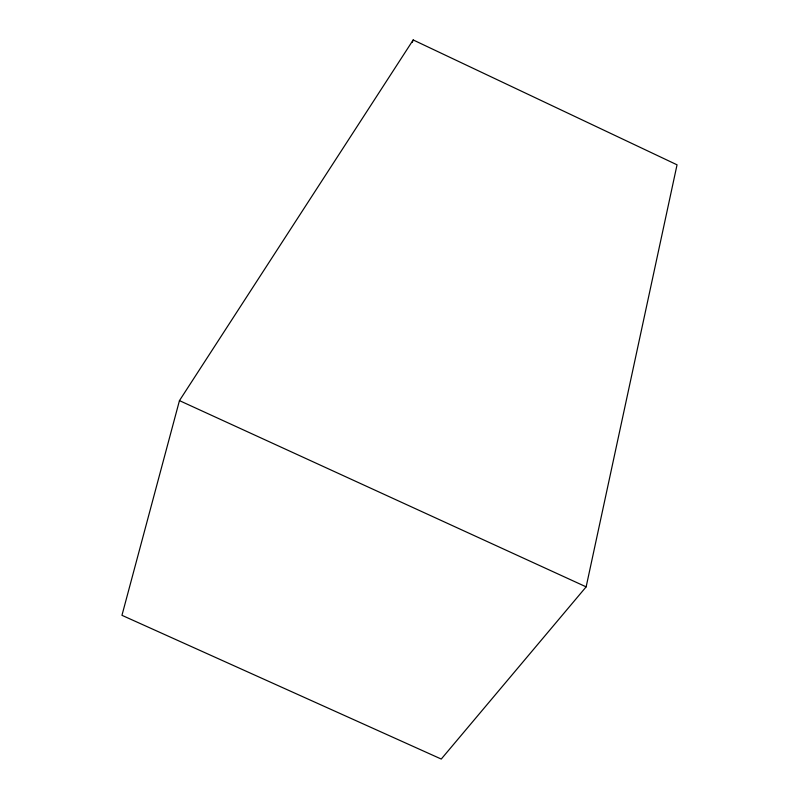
<?xml version="1.0" encoding="UTF-8"?>
<svg xmlns="http://www.w3.org/2000/svg" width="799" height="799" viewBox="0 0 799 799"><rect width="100%" height="100%" fill="white"/><g stroke="black" fill="none" stroke-linecap="round" stroke-linejoin="round"><path stroke-width="1.2" d="M586.146 586.856L677.043 164.814L413.193 39.95L179.455 400.619L121.957 615.32L441.258 759.05L586.146 586.856L179.455 400.619M412.334 42.287L413.193 39.95"/></g></svg>
